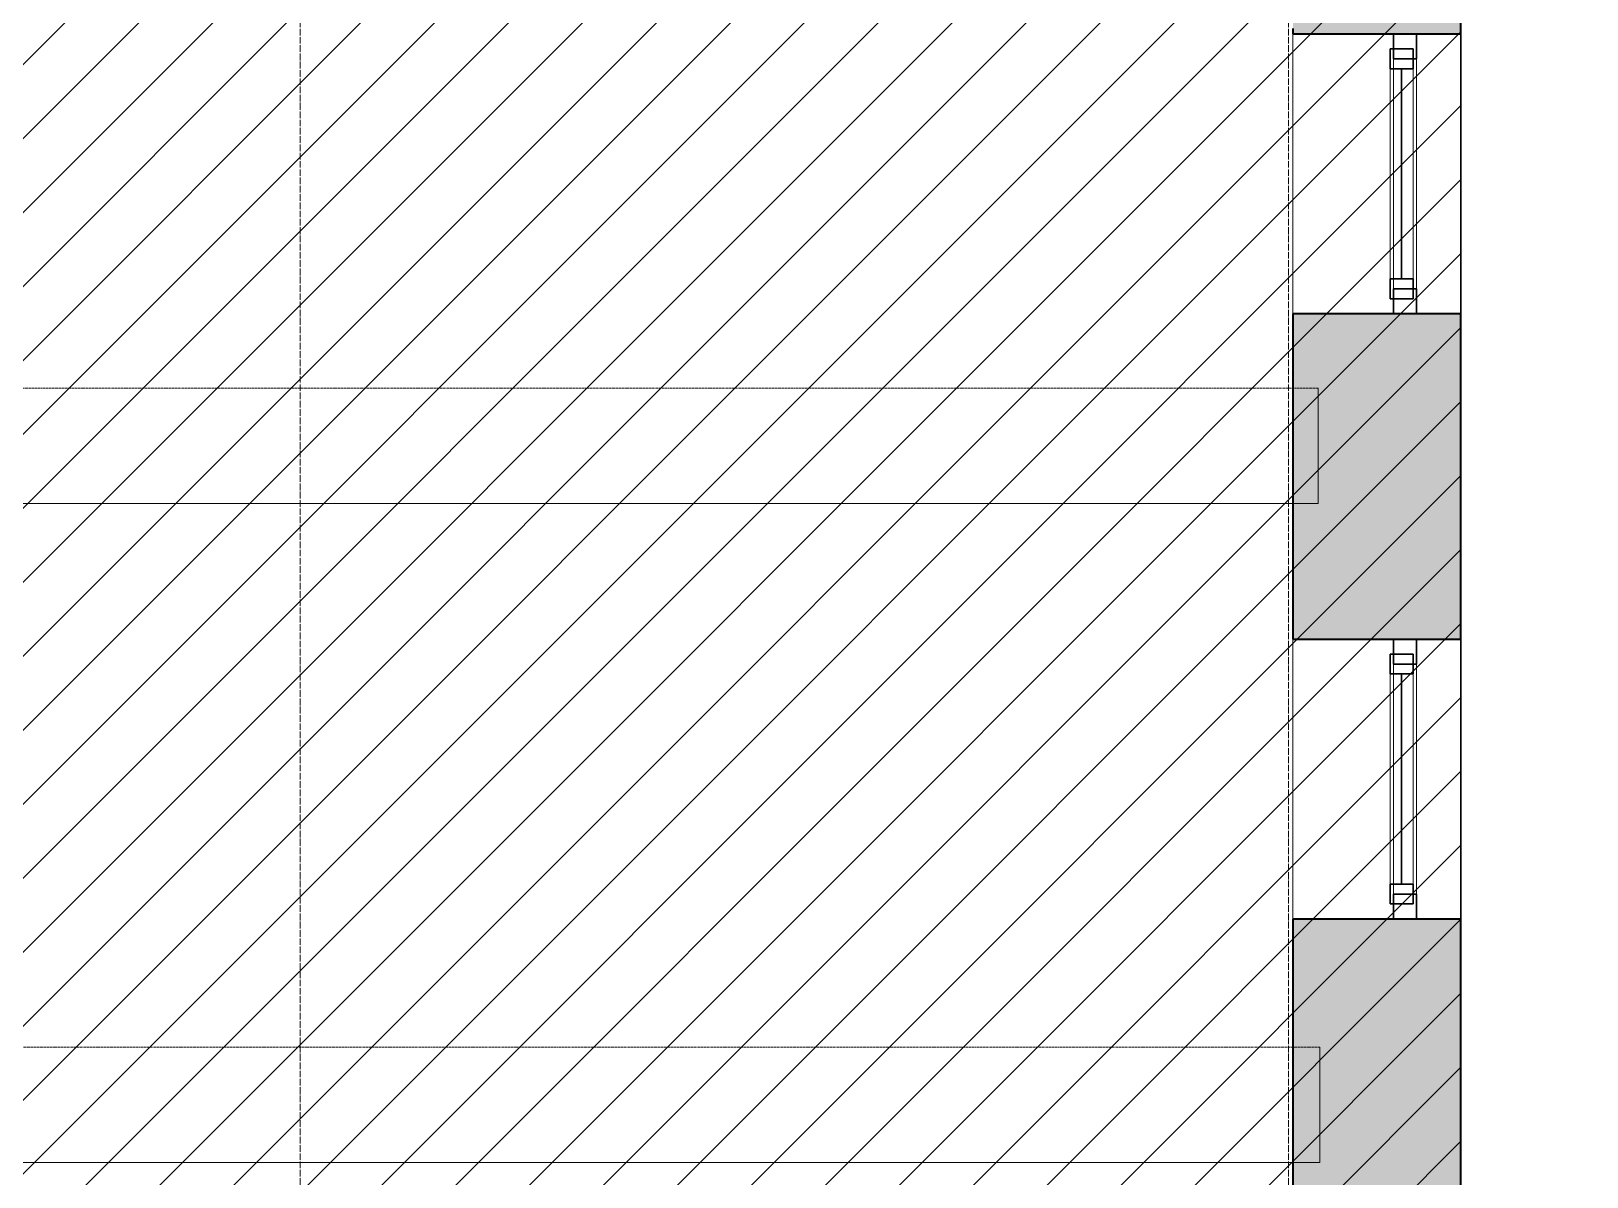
# Model space of a CAD drawing. Header units: millimetres. Extents: x -11886 to 379896, y -8130 to 47743.
# Drawn here: x 45593 to 50316, y 4039 to 7517 of the extents above; entities that cross this region are included whole.
import ezdxf

# ---------------------------------------------------------------- set-up
doc = ezdxf.new("R2010")
doc.units = ezdxf.units.MM
for name, pattern in [('ADSK_Линия сетки', [25, 20, -2.5, 0, -2.5]), ('ADSK_Сверху', [4.5, 3, -1.5]), ('ADSK_Снесено', [4.5, 3, -1.5])]:
    doc.linetypes.add(name, pattern=pattern)
for name, color, linetype, lineweight, true_color in [('_ Окна', 5, 'Continuous', 30, 0x0000ff), ('Витраж', 5, 'Continuous', 18, 0x0000ff), ('Окна', 5, 'Continuous', 18, 0x0000ff), ('Стены наружные', 1, 'ADSK_Снесено', 18, 0xff0000)]:
    doc.layers.add(name, color=color, linetype=linetype, lineweight=lineweight, true_color=true_color)
doc.layers.add('Каркас', color=7, linetype='Continuous', lineweight=18)
doc.layers.add('Оси', color=7, linetype='Continuous', lineweight=9)

# ---------------------------------------------------------------- blocks, each defined once
blk = doc.blocks.new('ADSK_БалкаЖБ_Прямоугольная - 350х280мм-843460-01 План 1-го этажа маркировочный')
at = {"layer": 'Каркас', "color": 253, "linetype": 'ADSK_Сверху', "true_color": 0xaaaaaa}
for p, q in [((-3601.1, 175), (-3601.1, -175)), ((-3601.1, 175), (3601.1, 175)), ((-3601.1, -175), (3601.1, -175))]:
    blk.add_line(p, q, dxfattribs=at)
at = {"layer": 'Каркас', "color": 253, "linetype": 'ADSK_Сверху', "true_color": 0xb2b2b2}
for p, q in [((-3601.1, -175), (-3601.1, 175)), ((3601.1, 175), (-3601.1, 175)), ((-3601.1, -175), (3601.1, -175))]:
    blk.add_line(p, q, dxfattribs=at)
blk = doc.blocks.new('ADSK_БалкаЖБ_Прямоугольная - 350х280мм-843461-01 План 1-го этажа маркировочный')
at = {"layer": 'Каркас', "color": 253, "linetype": 'ADSK_Сверху', "true_color": 0xaaaaaa}
for p, q in [((-3601.1, 175), (-3601.1, -175)), ((-3601.1, 175), (3601.1, 175)), ((-3601.1, -175), (3601.1, -175))]:
    blk.add_line(p, q, dxfattribs=at)
at = {"layer": 'Каркас', "color": 253, "linetype": 'ADSK_Сверху', "true_color": 0xb2b2b2}
for p, q in [((-3601.1, -175), (-3601.1, 175)), ((3601.1, 175), (-3601.1, 175)), ((-3601.1, -175), (3601.1, -175))]:
    blk.add_line(p, q, dxfattribs=at)
blk = doc.blocks.new('Прямоугольный импост - 70х20_56мм-1425354-01 План 1-го этажа маркировочный')
at = {"layer": 'Витраж', "color": 161, "linetype": 'ADSK_Сверху', "true_color": 0xaaaaff}
for p, q in [((495.5, 2143), (425.5, 2143)), ((425.5, 2067), (425.5, 2143)), ((495.5, 2067), (495.5, 2143)), ((425.5, 1293), (425.5, 1369)), ((495.5, 1293), (495.5, 1369)), ((425.5, 1293), (495.5, 1293))]:
    blk.add_line(p, q, dxfattribs=at)
blk = doc.blocks.new('Прямоугольный импост - 70х20_56мм-1257200-01 План 1-го этажа маркировочный')
at = {"layer": 'Витраж', "color": 161, "linetype": 'ADSK_Сверху', "true_color": 0xaaaaff}
for p, q in [((-76, 35), (0, 35)), ((0, 35), (0, -35)), ((0, -35), (-76, -35))]:
    blk.add_line(p, q, dxfattribs=at)
blk = doc.blocks.new('Прямоугольный импост - 70х20_56мм-1257201-01 План 1-го этажа маркировочный')
at = {"layer": 'Витраж', "color": 161, "linetype": 'ADSK_Сверху', "true_color": 0xaaaaff}
for p, q in [((0, 35), (-76, 35)), ((0, -35), (0, 35)), ((-76, -35), (0, -35))]:
    blk.add_line(p, q, dxfattribs=at)
blk = doc.blocks.new('Прямоугольный импост - 70х60мм-1425356-01 План 1-го этажа маркировочный')
at = {"layer": 'Витраж', "color": 161, "linetype": 'ADSK_Сверху', "true_color": 0xaaaaff}
for p, q in [((495.5, 7579.9), (425.5, 7579.9)), ((425.5, 6881.9), (425.5, 7579.9)), ((495.5, 6881.9), (495.5, 7579.9)), ((425.5, 6881.9), (495.5, 6881.9))]:
    blk.add_line(p, q, dxfattribs=at)
blk = doc.blocks.new('Витраж-тент со смещением вовне - 60мм 30 сдвиг-1466941-01 План 1-го этажа маркировочный')
at = {"layer": '_ Окна'}
for p, q in [((-379, 25), (-379, -45)), ((-379, 25), (-319, 25)), ((-379, -45), (-379, 25)), ((-319, 25), (-319, -45)), ((379, 25), (319, 25)), ((319, 25), (319, -45)), ((379, -45), (379, 25)), ((379, -45), (379, 25)), ((-319, -45), (-379, -45)), ((-319, -10), (319, -10)), ((319, -45), (379, -45))]:
    blk.add_line(p, q, dxfattribs=at)
at = {"layer": 'Окна'}
for p, q in [((319, 25), (-319, 25)), ((-319, -45), (319, -45))]:
    blk.add_line(p, q, dxfattribs=at)
blk = doc.blocks.new('Прямоугольный импост - 70х20_56мм-V165-01 План 1-го этажа маркировочный')
at = {"layer": 'Витраж', "lineweight": 30}
for p, q in [((-76, 35), (0, 35)), ((-76, -35), (-76, 35)), ((0, 35), (0, -35)), ((0, -35), (-76, -35))]:
    blk.add_line(p, q, dxfattribs=at)
blk = doc.blocks.new('Прямоугольный импост - 70х20_56мм-V166-01 План 1-го этажа маркировочный')
at = {"layer": 'Витраж', "lineweight": 30}
for p, q in [((0, 35), (-76, 35)), ((-76, 35), (-76, -35)), ((0, -35), (0, 35)), ((-76, -35), (0, -35))]:
    blk.add_line(p, q, dxfattribs=at)
blk = doc.blocks.new('Прямоугольный импост - 70х60мм-V33-01 План 1-го этажа маркировочный')
at = {"layer": 'Витраж'}
for p, q in [((425.5, 1369), (425.5, 2067)), ((495.5, 2067), (495.5, 1369))]:
    blk.add_line(p, q, dxfattribs=at)
blk = doc.blocks.new('Прямоугольный импост - 70х20_56мм-V167-01 План 1-го этажа маркировочный')
at = {"layer": 'Витраж', "lineweight": 30}
for p, q in [((-76, 35), (0, 35)), ((-76, -35), (-76, 35)), ((0, 35), (0, -35)), ((0, -35), (-76, -35))]:
    blk.add_line(p, q, dxfattribs=at)
blk = doc.blocks.new('Прямоугольный импост - 70х20_56мм-V168-01 План 1-го этажа маркировочный')
at = {"layer": 'Витраж', "lineweight": 30}
for p, q in [((0, 35), (-76, 35)), ((-76, 35), (-76, -35)), ((0, -35), (0, 35)), ((-76, -35), (0, -35))]:
    blk.add_line(p, q, dxfattribs=at)

msp = doc.modelspace()

# ---------------------------------------------------------------- hatches: boundary and pattern name
at = {"lineweight": 13, "true_color": 0x636466, "transparency": 33554559}
h = msp.add_hatch(dxfattribs=at)
h.set_pattern_fill('ANSI31', color=251, scale=50)
h.set_pattern_definition([(45, (0, 84876.59), (-112.2532, 112.2532), [])])
h.paths.add_polyline_path([(49933.4, 8532.3), (56213.95, 8532.3), (56032.62, 43759.21), (46033.21, 43759.21), (46033.21, 20934.06), (46719.85, 20904.57), (46719.85, 10918.4), (782.6, 10918.4), (771.13, 8529.25), (290.5, 8529.25), (290.5, 306.79), (8273, 272.02), (8273, 2186.48), (18972.64, 2186.48), (18972.64, -2732.57), (31336.4, -2732.57), (31336.4, 2185.74), (42036.93, 2106.79), (42036.93, 150.23), (49933.4, 150.23)])
at = {"layer": 'Стены наружные', "linetype": 'Continuous', "true_color": 0xc0c0c0}
h = msp.add_hatch(color=9, dxfattribs=at)
h.paths.add_polyline_path([(49933.4, 150.23), (49933.4, 1165.67), (49423.4, 1165.67), (49423.4, 150.23), (49595.65, 150.23)])
h.paths.add_polyline_path([(49423.4, 2015.67), (49933.4, 2015.67), (49933.4, 2997.95), (49423.4, 2997.95), (49423.4, 2556.17)])
h.paths.add_polyline_path([(49423.4, 3847.95), (49933.4, 3847.95), (49933.4, 4821.33), (49423.4, 4821.33), (49423.4, 4471.79)])
h.paths.add_polyline_path([(49551.61, 5671.33), (49933.4, 5671.33), (49933.4, 6658.32), (49423.4, 6658.32), (49423.4, 5671.33), (49544.72, 5671.33)])
h.paths.add_polyline_path([(49933.4, 7508.32), (49933.4, 9042.3), (49423.4, 9042.3), (49423.4, 7508.32), (49551.61, 7508.32)])

# ---------------------------------------------------------------- linework, layer by layer
at = {"color": 251, "lineweight": 30, "true_color": 0x636466}
msp.add_lwpolyline([(46033.21, 20934.06), (46033.21, 43759.21), (56032.62, 43759.21), (56213.95, 8532.3), (49933.4, 8532.3), (49933.4, 150.23), (42036.93, 150.23), (42036.93, 2106.79), (31235.97, 2186.48), (31336.4, 2185.74), (31336.4, -2732.57), (18972.64, -2732.57), (18972.64, 2186.48), (8273, 2186.48), (8273, 272.02), (290.5, 306.79), (290.5, 8529.25)], dxfattribs=at)
at = {"layer": 'Оси', "linetype": 'ADSK_Линия сетки'}
for p, q in [((46409.91, -7330.38), (46409.91, 44534.79)), ((49409.91, -7330.38), (49409.91, 44534.79))]:
    msp.add_line(p, q, dxfattribs=at)
at = {"layer": 'Стены наружные', "color": 18, "linetype": 'Continuous', "lineweight": 40, "true_color": 0x000000}
for p, q in [((49933.4, 7508.32), (49933.4, 8532.3)), ((49423.4, 7524.79), (49423.4, 7508.32)), ((49423.4, 7508.32), (49933.4, 7508.32)), ((49933.4, 6658.32), (49423.4, 6658.32)), ((49423.4, 6658.32), (49423.4, 5671.33)), ((49933.4, 5671.33), (49933.4, 6658.32)), ((49423.4, 5671.33), (49933.4, 5671.33)), ((49933.4, 4821.33), (49423.4, 4821.33)), ((49423.4, 4821.33), (49423.4, 3847.95)), ((49933.4, 3847.95), (49933.4, 4821.33))]:
    msp.add_line(p, q, dxfattribs=at)
at = {"layer": 'Стены наружные', "color": 18, "linetype": 'Continuous', "true_color": 0x000000}
for p, q in [((49423.4, 6658.32), (49423.4, 7508.32)), ((49933.4, 7508.32), (49933.4, 6658.32)), ((49423.4, 4821.33), (49423.4, 5671.33)), ((49933.4, 5671.33), (49933.4, 4821.33))]:
    msp.add_line(p, q, dxfattribs=at)

# ---------------------------------------------------------------- block references
at = {"layer": '_ Окна', "rotation": 270.0000000000003}
for p in [(49763.4, 7083.32), (49763.4, 5246.33)]:
    msp.add_blockref('Витраж-тент со смещением вовне - 60мм 30 сдвиг-1466941-01 План 1-го этажа маркировочный', p, dxfattribs=at)
at = {"layer": 'Витраж', "color": 161, "linetype": 'ADSK_Сверху', "true_color": 0xaaaaff}
for name, p, rotation in [('Прямоугольный импост - 70х20_56мм-1425354-01 План 1-го этажа маркировочный', (50223.9, 8801.33), 180), ('Прямоугольный импост - 70х20_56мм-1257201-01 План 1-го этажа маркировочный', (49763.4, 7508.32), 90.00000000000031), ('Прямоугольный импост - 70х60мм-1425356-01 План 1-го этажа маркировочный', (50223.9, 14314.22), 180), ('Прямоугольный импост - 70х20_56мм-1425354-01 План 1-го этажа маркировочный', (50223.9, 6964.34), 180), ('Прямоугольный импост - 70х20_56мм-1257201-01 План 1-го этажа маркировочный', (49763.4, 5671.33), 90.00000000000031), ('Прямоугольный импост - 70х60мм-1425356-01 План 1-го этажа маркировочный', (50223.9, 12477.22), 180)]:
    msp.add_blockref(name, p, dxfattribs=dict(at, rotation=rotation))
at = {"layer": 'Витраж'}
for name, p, rotation in [('Прямоугольный импост - 70х20_56мм-V166-01 План 1-го этажа маркировочный', (49763.4, 7508.32), 90.00000000000031), ('Прямоугольный импост - 70х60мм-V33-01 План 1-го этажа маркировочный', (50223.9, 8801.33), 180), ('Прямоугольный импост - 70х20_56мм-V168-01 План 1-го этажа маркировочный', (49763.4, 5671.33), 90.00000000000031), ('Прямоугольный импост - 70х60мм-V33-01 План 1-го этажа маркировочный', (50223.9, 6964.34), 180)]:
    msp.add_blockref(name, p, dxfattribs=dict(at, rotation=rotation))
at = {"layer": 'Витраж', "color": 161, "linetype": 'ADSK_Сверху', "true_color": 0xaaaaff, "extrusion": (0, 0, -1), "rotation": 269.9999999999997}
for p in [(-49763.4, 6658.32), (-49763.4, 4821.33)]:
    msp.add_blockref('Прямоугольный импост - 70х20_56мм-1257200-01 План 1-го этажа маркировочный', p, dxfattribs=at)
at = {"layer": 'Витраж', "extrusion": (0, 0, -1), "rotation": 269.9999999999997}
for name, p in [('Прямоугольный импост - 70х20_56мм-V165-01 План 1-го этажа маркировочный', (-49763.4, 6658.32)), ('Прямоугольный импост - 70х20_56мм-V167-01 План 1-го этажа маркировочный', (-49763.4, 4821.33))]:
    msp.add_blockref(name, p, dxfattribs=at)
at = {"layer": 'Каркас', "color": 253, "linetype": 'ADSK_Сверху', "true_color": 0xaaaaaa, "rotation": 180}
for name, p in [('ADSK_БалкаЖБ_Прямоугольная - 350х280мм-843461-01 План 1-го этажа маркировочный', (45899.27, 6257.36)), ('ADSK_БалкаЖБ_Прямоугольная - 350х280мм-843460-01 План 1-го этажа маркировочный', (45904.27, 4257.36))]:
    msp.add_blockref(name, p, dxfattribs=at)

doc.saveas('drawing.dxf')
